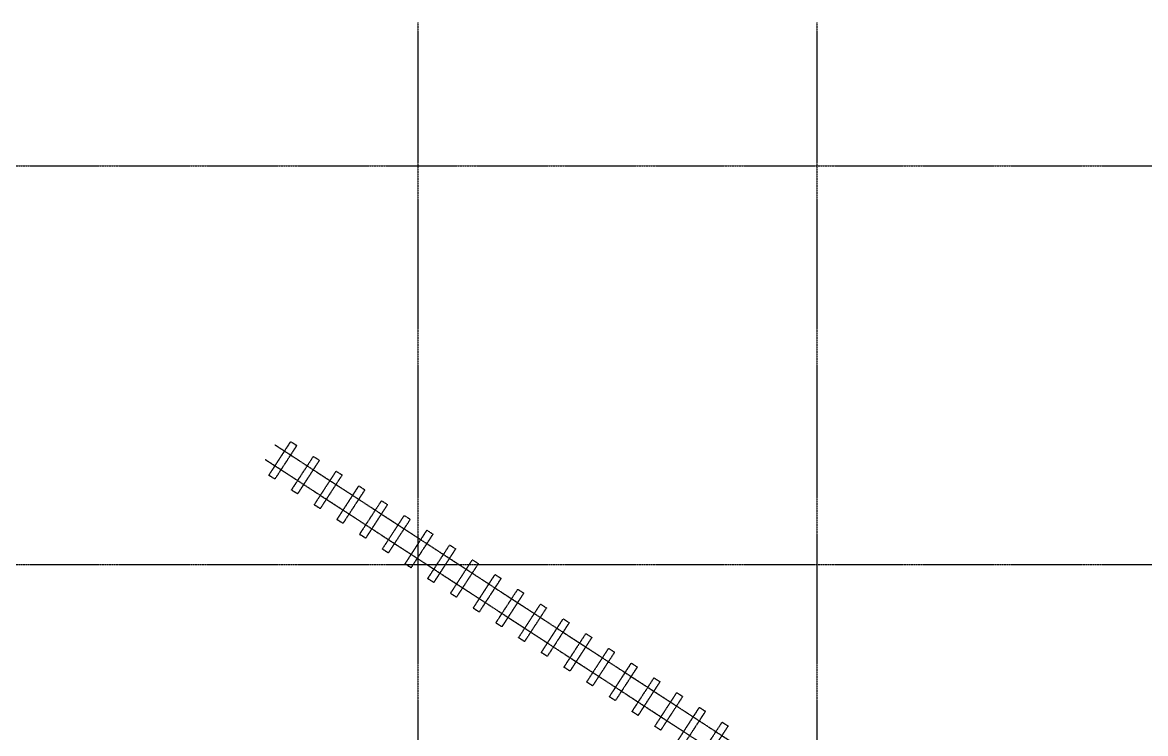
# Model space of a CAD drawing. Header units: millimetres. Extents: x 568263778 to 568582840, y 7794314150 to 7794508983.
# Drawn here: x 568350232 to 568420604, y 7794464405 to 7794508983 of the extents above; entities that cross this region are included whole.
import ezdxf

# ---------------------------------------------------------------- set-up
doc = ezdxf.new("R2010")
doc.units = ezdxf.units.MM
doc.linetypes.add('( Hidden )', pattern=[0.375, 0.25, -0.125])
doc.linetypes.add('CENTER2', pattern=[1.125, 0.75, -0.125, 0.125, -0.125])
doc.layers.add('06-EST-EIXOS', color=1, linetype='CENTER2')
doc.layers.add('11-EST-HACHURAS', color=254, linetype='Continuous')

msp = doc.modelspace()

# ---------------------------------------------------------------- linework, layer by layer
at = {"layer": '06-EST-EIXOS', "linetype": 'CENTER2', "ltscale": 10}
for p, q in [((568375000, 7794508982.65), (568375000, 7794314150.47)), ((568400000, 7794508982.65), (568400000, 7794314150.47)), ((568263778.26, 7794500000), (568503132.72, 7794500000)), ((568263778.26, 7794475000), (568503132.72, 7794475000))]:
    msp.add_line(p, q, dxfattribs=at)
at = {"layer": '11-EST-HACHURAS', "color": 250, "linetype": '( Hidden )', "ltscale": 10}
for points in [[(568366040.84, 7794480352.89), (568365670.11, 7794480594.09), (568367044.11, 7794482705.93), (568367414.84, 7794482464.73)], [(568367463.52, 7794479427.26), (568367092.79, 7794479668.46), (568368466.8, 7794481780.3), (568368837.53, 7794481539.1)], [(568368886.2, 7794478501.63), (568368515.47, 7794478742.84), (568369889.48, 7794480854.67), (568370260.21, 7794480613.47)], [(568370308.89, 7794477576), (568369938.16, 7794477817.21), (568371312.16, 7794479929.05), (568371682.9, 7794479687.84)], [(568371731.57, 7794476650.37), (568371360.84, 7794476891.58), (568372734.85, 7794479003.42), (568373105.58, 7794478762.21)], [(568373154.25, 7794475724.75), (568372783.52, 7794475965.95), (568374157.53, 7794478077.79), (568374528.26, 7794477836.58)], [(568374576.94, 7794474799.12), (568374206.21, 7794475040.32), (568375580.21, 7794477152.16), (568375950.95, 7794476910.96)], [(568375999.62, 7794473873.49), (568375628.89, 7794474114.69), (568377002.9, 7794476226.53), (568377373.63, 7794475985.33)], [(568377422.3, 7794472947.86), (568377051.57, 7794473189.07), (568378425.58, 7794475300.9), (568378796.31, 7794475059.7)], [(568378844.99, 7794472022.23), (568378474.26, 7794472263.44), (568379848.26, 7794474375.28), (568380219, 7794474134.07)], [(568380267.67, 7794471096.6), (568379896.94, 7794471337.81), (568381270.95, 7794473449.65), (568381641.68, 7794473208.44)], [(568381690.35, 7794470170.97), (568381319.62, 7794470412.18), (568382693.63, 7794472524.02), (568383064.36, 7794472282.81)], [(568383113.04, 7794469245.35), (568382742.31, 7794469486.55), (568384116.31, 7794471598.39), (568384487.05, 7794471357.19)], [(568384535.72, 7794468319.72), (568384164.99, 7794468560.92), (568385539, 7794470672.76), (568385909.73, 7794470431.56)], [(568385958.4, 7794467394.09), (568385587.67, 7794467635.3), (568386961.68, 7794469747.13), (568387332.41, 7794469505.93)], [(568387381.09, 7794466468.46), (568387010.36, 7794466709.67), (568388384.36, 7794468821.5), (568388755.1, 7794468580.3)], [(568388803.77, 7794465542.83), (568388433.04, 7794465784.04), (568389807.05, 7794467895.88), (568390177.78, 7794467654.67)], [(568390226.45, 7794464617.2), (568389855.72, 7794464858.41), (568391229.73, 7794466970.25), (568391600.46, 7794466729.04)], [(568391649.14, 7794463691.58), (568391278.41, 7794463932.78), (568392652.41, 7794466044.62), (568393023.15, 7794465803.41)], [(568393071.82, 7794462765.95), (568392701.09, 7794463007.15), (568394075.1, 7794465118.99), (568394445.83, 7794464877.79)]]:
    msp.add_lwpolyline(points, close=True, dxfattribs=at)
for points in [[(568366048.44, 7794482507), (568389336.27, 7794467355.44), (568418121.72, 7794448612.04), (568442932.43, 7794432454.59), (568472132.47, 7794413639.44)], [(568365448.55, 7794481584.97), (568388736.38, 7794466433.42), (568417521.49, 7794447690.23), (568442334.38, 7794431531.36), (568471536.66, 7794412714.77)]]:
    msp.add_lwpolyline(points, dxfattribs=at)

doc.saveas('drawing.dxf')
